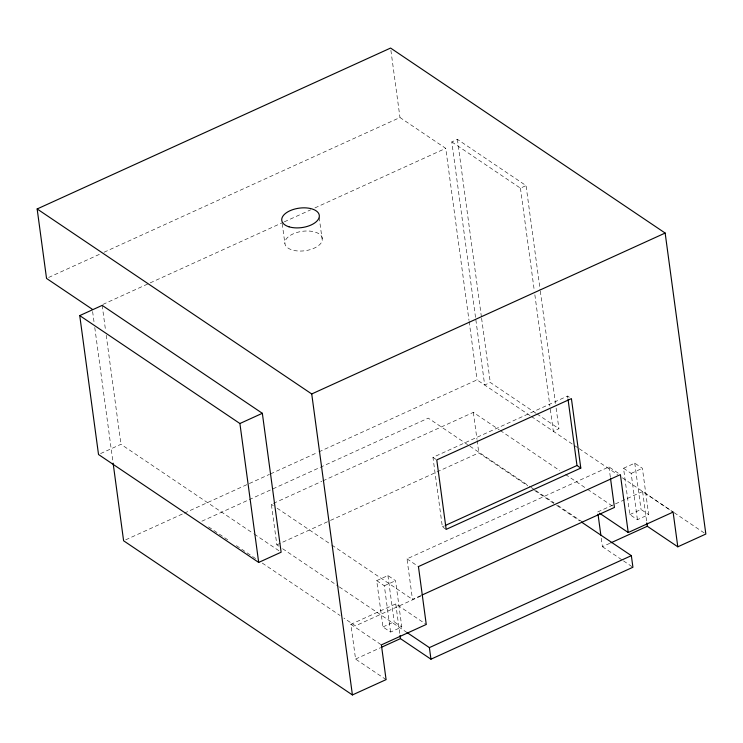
<?xml version="1.0" encoding="UTF-8"?>
<svg xmlns="http://www.w3.org/2000/svg" width="743" height="743" viewBox="0 0 743 743"><rect width="100%" height="100%" fill="white"/><g stroke="black" fill="none" stroke-linecap="round" stroke-linejoin="round"><path stroke-width="0.56" stroke-dasharray="3.71 2.79" d="M48.629 277.464L99.868 254.143M104.048 252.239L399.975 117.515L445.735 148.349L468.991 320.335M475.52 317.354L451.8 141.913L457.409 139.359L526.053 185.601L540.161 289.956M102.85 304.444L283.259 222.315M284.318 221.832L310.695 209.823M314.911 207.91L445.735 148.349M451.8 141.913L520.444 188.155L526.053 185.601M100.565 453.583L120.96 444.295L253.317 533.474M125.697 539.827L183.233 513.636M184.283 513.153L269.458 474.378M270.517 473.895L317.837 452.357M318.886 451.874L477.043 379.877L530.428 415.848M536.037 413.294L490.278 382.459L484.668 385.013L475.678 318.506M201.882 521.205L428.265 418.142L530.047 486.721M278.774 546.133L276.851 544.833L271.371 504.321L321.868 481.334M322.917 480.851L473.337 412.374L499.25 429.835M446.162 529.378L442.345 526.806L432.955 457.354L567.596 396.056L569.5 397.338M276.851 544.833L329.446 520.889M330.496 520.406L478.817 452.886L527.818 485.903M556.126 408.065L558.922 428.711L553.312 431.265L550.052 407.183M442.345 526.806L444.453 525.849M420.891 595.552L412.476 599.387L406.997 558.866L608.954 466.92L620.396 474.628M376.701 580.645L387.92 575.537L395.545 580.673L401.805 626.981L390.586 632.089L382.961 626.953L376.701 580.645L384.326 585.781L390.586 632.089M623.535 468.266L634.763 463.158L642.389 468.294L648.648 514.602L637.429 519.71L629.804 514.574L623.535 468.266L631.169 473.402L637.429 519.71M384.326 585.781L395.545 580.673M631.169 473.402L642.389 468.294M386.081 679.622L355.572 659.069L350.872 624.334L395.75 603.901L426.259 624.454M597.716 511.955L614.415 504.358M615.455 503.884L642.593 491.522L673.102 512.085M420.714 596.127L355.433 625.847L343.907 618.083M382.961 626.953L394.18 621.845L401.805 626.981M629.804 514.574L641.023 509.466L648.648 514.602M355.572 659.069L380.62 647.664M601.273 538.266L602.415 546.69L609.752 543.347M536.994 413.935L558.922 428.711M531.384 416.489L578.249 448.066M579.215 448.716L617.591 474.573M622.383 477.805L673.232 512.066M674.189 512.707L705.85 534.041M500.215 430.476L559.72 470.579M565.479 474.461L586.598 488.68M587.555 489.331L612.52 506.15M531.013 487.371L534.849 489.953M535.814 490.603L554.055 502.89M557.9 505.481L582.865 522.301M534.542 490.436L555.68 504.683M556.646 505.333L579.707 520.871M602.415 546.69L622.56 560.268M623.507 560.9L632.915 567.243M432.955 457.354L435.816 459.276M406.997 558.866L418.439 566.575M271.371 504.321L273.294 505.611M277.13 508.193L330.886 544.415M331.842 545.065L412.476 599.387M282.619 548.715L338.353 586.264M339.31 586.914L407.201 632.664M254.273 534.124L279.21 550.925M208.514 526.852L227.72 539.799M236.358 545.622L256.521 559.21M262.288 563.092L340.071 615.492M350.872 624.334L381.382 644.887M642.593 491.522L646.689 521.772M634.763 463.158L641.023 509.466M608.954 466.92L610.328 477.052M567.596 396.056L567.903 398.332M540.319 291.098L555.513 403.477M520.444 188.155L534.236 290.216M534.858 294.804L549.894 406.031M457.409 139.359L481.436 317.094M481.594 318.245L490.278 382.459M469.149 321.487L477.043 379.877M473.337 412.374L476.987 439.382M477.136 440.506L478.817 452.886M390.892 50.329L399.975 117.515M395.75 603.901L399.883 634.42M387.92 575.537L394.18 621.845M319.165 217.374L322.295 240.528A18.937 9.808 -7.7 0 1 292.138 249.964A18.937 9.808 -7.7 0 1 296.55 232.587A18.937 9.808 -7.7 0 1 322.295 240.528M282.219 223.754L284.903 243.602M102.181 305.382L105.59 330.644M106.212 335.232L120.96 444.295M92.615 311.54L94.157 322.964M94.779 327.533L112.955 461.997"/><path stroke-width="1.11" d="M92.299 309.255L46.54 278.421L37.15 208.959L390.586 48.054L665.152 233.051L705.85 534.041L677.802 546.811L647.292 526.258L646.837 522.896M79.742 315.599L102.181 305.382L262.344 413.303L281.123 552.216L258.685 562.432L98.522 454.512L79.742 315.599L239.905 423.519L258.685 562.432M239.905 423.519L262.344 413.303M37.15 208.959L311.726 393.957L665.152 233.051M445.503 525.375L576.986 465.508L580.803 468.081L446.162 529.378L436.773 459.917L571.413 398.619L580.803 468.081M421.94 595.078L614.433 507.441L610.477 478.176M599.62 513.246L628.225 532.517L673.102 512.085L677.802 546.811M381.661 647.181L400.449 638.636L430.959 659.19L632.915 567.243L631.355 555.662L581.63 522.162M610.802 542.864L647.292 526.258M407.201 632.664L429.389 647.608L631.355 555.662M113.112 463.14L123.607 540.774L352.414 694.946L386.081 679.622L381.382 644.887L426.259 624.454L418.439 566.575L620.396 474.628L628.225 532.517M598.013 514.165L600.846 535.109M568.061 399.465L576.986 465.508M429.389 647.608L430.959 659.19M400.022 635.479L400.449 638.636M311.726 393.957L352.414 694.946M289.008 226.81A18.937 9.808 -7.7 0 0 319.165 217.374A18.937 9.808 -7.7 0 0 293.42 209.433A18.937 9.808 -7.7 0 0 289.008 226.81"/></g></svg>
